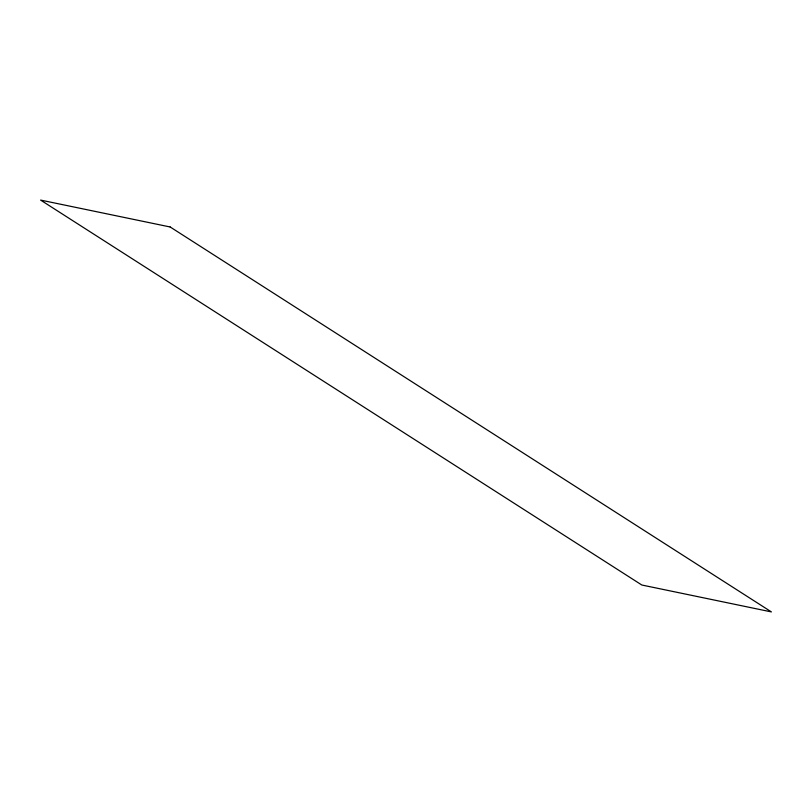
<?xml version="1.0" encoding="UTF-8"?>
<svg xmlns="http://www.w3.org/2000/svg" width="812" height="812" viewBox="0 0 812 812"><rect width="100%" height="100%" fill="white"/><g stroke="black" fill="none" stroke-linecap="round" stroke-linejoin="round"><path stroke-width="1.22" d="M170.175 226.984L40.6 200.087L641.825 585.016L771.4 611.913L170.175 226.984"/></g></svg>
